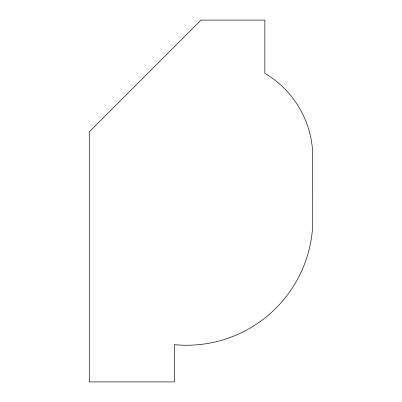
<?xml version="1.0" encoding="UTF-8"?>
<svg xmlns="http://www.w3.org/2000/svg" width="402" height="402" viewBox="0 0 402 402"><rect width="100%" height="100%" fill="white"/><g stroke="black" fill="none" stroke-linecap="round" stroke-linejoin="round"><path stroke-width="0.6" d="M201 20.1L89.269 131.831L89.269 381.9L174.398 381.9L174.398 344.655A126.323 126.323 0 0 0 312.731 224.944L312.676 152.348A97.636 97.636 0 0 0 264.848 73.305L264.848 20.1L201 20.1"/></g></svg>
